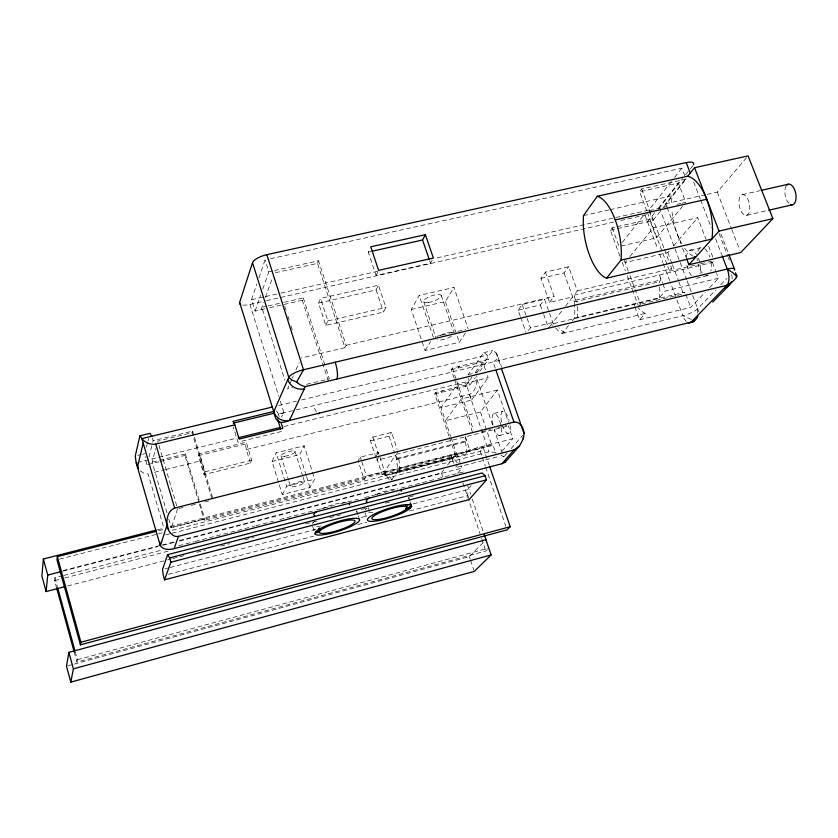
<?xml version="1.0" encoding="UTF-8"?>
<svg xmlns="http://www.w3.org/2000/svg" width="838" height="838" viewBox="0 0 838 838"><rect width="100%" height="100%" fill="white"/><g stroke="black" fill="none" stroke-linecap="round" stroke-linejoin="round"><path stroke-width="0.63" stroke-dasharray="4.19 3.14" d="M692.67 295.521L697.687 308.74L697.185 313.203M56.67 588.14L54.606 580.619L54.931 577.759L62.515 575.79M487.287 549.508L485.82 550.964L76.939 662.093L77.421 659.716L75.336 652.153M146.388 447.303L147.635 442.244M147.938 440.987L148.567 438.452M159.136 461.78L147.006 464.765L147.373 463.32M148.944 457.129L152.411 443.512M152.726 442.265L153.124 440.704L151.814 436.231M166.992 512.846L152.149 462.147L155.721 448.508M199.067 502.926L184.926 455.443L185.387 453.976L152.149 462.147M211.93 498.809L192.112 432.701L192.614 431.12L153.124 440.704M200.313 504.088L204.786 519.12L171.329 527.689L177.635 508.855L157.68 441.071L192.112 432.701M264.787 308.845L255.087 311.055L251.526 299.742L256.857 284.061M258.911 278.038L265.059 259.948L268.893 259.099M198.92 455.505L199.549 453.662L246.183 442.181L251.714 460.188L250.468 463.047L203.969 474.654L199.894 461.047L198.92 455.505L245.408 444.046L246.183 442.181M255.087 311.055L260.628 295.227M262.776 289.1L268.83 271.805L265.059 259.948M261.027 309.704L263.624 302.455M265.374 297.542L272.402 277.912M203.969 474.654L204.996 471.825L199.549 453.662M396.636 459.234L395.4 455.484L384.579 471.354L366.416 476.005L364.142 479.472L204.273 520.429L204.786 519.12M328.286 380.955L302.34 300.308L303.304 297.951L284.47 302.235M317.487 263.362L318.545 260.765L275.084 270.423L274.162 272.999L317.487 263.362L344.942 347.686L301.261 357.994M318.555 303.073L320.577 298.412L378.451 285.234L385.878 307.483L383.458 312.061L325.804 325.437L318.555 303.073L376.084 289.938L378.451 285.234M291.781 379.373L287.57 388.863L292.64 387.648M292.315 378.179L293.363 375.801M295.992 369.872L299.156 362.739M325.804 325.437L327.878 320.902L320.577 298.412M432.24 260.105L430.512 263.205L376.094 275.513L368.27 252.07L369.757 248.907M278.509 482.332L272.057 461.487L276.173 452.761L304.173 445.795L314.7 479.2L309.997 487.527L282.312 494.598L278.897 483.557M376.094 275.513L378.127 271.407M344.942 347.686L346.115 345.35L318.545 260.765M306.163 475.324L299.648 454.584L304.173 445.795M282.312 494.598L286.617 486.344L276.173 452.761M465.467 333L459.329 342.271L425.076 350.462L411.259 309.484L419.199 295.468L453.934 287.455L468.201 328.884M280.321 401.245L283.956 412.809L281.484 417.094M411.259 309.484L445.376 301.554L453.934 287.455M425.076 350.462L430.585 341.59M385.773 475.01L378.462 452.562L360.33 457.139L358.098 460.722L364.142 479.472M375.969 457.799L370.459 440.872L372.847 437.038L391.576 432.356L397.149 449.325M376.126 456.155L378.462 452.562M370.459 440.872L389.083 436.2L391.576 432.356M378.577 457.433L376.754 460.219L395.4 455.484M449.032 436.294L434.786 393.954L435.844 392.394L466.42 384.883L471.595 400.04L440.977 407.645L456.553 385.47L488.187 377.697L486.941 374.094M454.091 378.21L451.211 369.736L452.352 368.05L488.502 359.272L487.046 355.061A57.885 19.305 76 0 0 483.756 352.693L468.233 374.607A57.885 19.305 76 0 0 468.222 375.005M376.891 458.491L382.201 474.842L383.888 472.37L451.022 455.191A30.44 9.469 75.7 0 0 452.373 458.616L385.197 475.848A30.755 8.422 75.7 0 1 383.888 472.37M391.514 480.059L397.516 471.543A30.713 8.401 75.8 0 0 396.468 459.475L397.243 458.355A30.755 8.422 75.7 0 0 396.133 454.406L397.945 451.755M441.343 392.341L442.422 390.78M457.998 368.081L459.161 366.405M385.197 475.848L385.92 474.79L453.222 457.538A30.409 9.448 75.8 0 0 457.475 462.953M520.293 316.335L518.146 310.249L522.221 304.54L544.543 299.281L553.646 324.746M565.535 306.132L572.679 296.924L549.56 302.392L540.96 278.331L545.402 272.109L568.635 266.735L577.382 290.859L574.03 295.175A39.019 14.906 77.1 0 1 575.486 300.161L574.061 301.984A38.967 14.854 77.2 0 1 574.564 318.052L572.239 320.954M465.3 386.454L472.37 376.587M475.356 372.428L484.008 360.371M476.885 372.889A57.801 19.557 76 0 1 476.906 372.481L492.702 350.535A57.801 19.557 76 0 1 496.023 352.892L497.322 354.704L501.658 367.191M434.786 393.954L469.626 385.386L475.272 377.582M479.776 371.349L488.502 359.272M518.146 310.249L540.311 305.001L544.543 299.281M540.96 278.331L564.016 272.979L568.635 266.735M471.595 400.04L488.187 377.697M528.39 330.612L530.464 327.847L552.839 322.483L562.361 310.217M549.56 302.392L554.096 296.348L545.402 272.109M619.973 256.229L610.347 230.261L612.211 227.8L615.94 226.951M646.915 211.124L639.593 191.703L641.646 189L686.081 179.123L681.86 168.145L270.171 258.816M497.332 390.047L461.162 399.014L445.397 420.76L480.404 411.982L497.332 390.047L508.498 422.362M641.803 303.859L683.431 293.876L685.013 292.158L551.582 324.107L548.523 328.046L543.768 314.711M453.662 463.184L451.022 455.191M396.133 454.406L508.362 425.903L509.326 424.751M452.373 458.616L453.222 457.538M396.468 459.475L465.488 441.919L466.378 440.778A30.44 9.469 75.7 0 0 465.279 436.87M622.309 242.433L642.945 216.173M179.699 540.468L441.396 472.894L443.721 469.95M447.586 465.027L456.857 453.222L460.617 464.388M671.395 181.437L648.853 210.076L434.912 258.355M674.611 177.352L681.86 168.145M382.201 474.842L455.673 456.019L456.783 454.594L491.906 445.607L492.817 444.528L495.509 452.415M647.544 221.798L655.127 212.276M658.343 208.243L680.561 180.348M658.479 208.652A12.004 3.603 -21.5 0 0 659.38 207.709L682.499 178.714M685.683 174.713L689.674 169.716M690.47 168.721L692.858 165.715M666.629 206.138L665.697 203.707L686.165 178.159M555.657 327.857A38.967 14.854 77.2 0 0 562.183 333.493L569.149 324.809M610.347 230.261L652.823 220.593L659.663 212.077M663.696 207.038L686.081 179.123M458.417 463.707L455.191 467.73L497.06 456.93L495.897 453.547M397.516 471.543L466.274 453.924L469.668 449.692L512.772 438.672L508.362 425.903M626.719 260.587L625.106 262.577L667.844 252.615L669.499 250.677M629.925 256.617L653.221 227.852L697.677 217.691L705.921 239.144M457.747 473.166L461.874 468.107L461.036 465.624M172.314 530.224L480.289 451.253L483.264 447.628L489.162 464.933M612.211 227.8L619.135 246.477L656.51 237.877L682.53 206.295M707.188 194.364L717.255 192.101L746.417 157.848M673.647 245.827L697.677 217.691M413.291 503.848L467.751 489.591L471.113 485.673M502.025 451.158L512.772 438.672M633.905 304.414L633.957 304.362A38.517 16.477 77.3 0 0 634.649 305.954M507.032 453.264L503.722 457.056L504.445 457.82M511.18 448.519L522.765 435.236M574.061 301.984L659.286 281.767L660.899 279.923A38.517 16.477 77.3 0 0 659.443 275.011L662.491 282.93M638.566 306.415L640.536 304.163L628.741 272.36M667.718 266.306L669.531 271.114L671.709 268.642L669.436 262.619M634.785 306.781L639.604 319.812L645.344 313.402A38.475 16.425 77.4 0 1 638.326 307.975M574.564 318.052L659.38 297.72L665.487 290.912L718.501 278.247L716.637 273.387M574.03 295.175L712.447 262.451L714.154 260.587M639.604 319.812L690.774 307.41L705.093 292.357M709.566 287.654L718.501 278.247M296.243 409.908L682.876 315.727A12.182 2.985 -20.7 0 0 697.687 308.74L715.38 290.336M720.69 284.815L726.892 278.373M74.048 664.136L469.332 556.631L483.358 542.375M165.568 534.916L170.942 533.534M250.468 463.047L246.32 449.556L469.374 394.373C475.156 392.174 476.717 384.726 476.895 379.195A57.801 19.557 76 0 1 476.843 376.189M77.421 659.716L488.743 548.062M67.731 665.854L72.791 664.482M168.407 574.302L313.695 536.142M357.91 524.525L366.751 522.2M409.698 510.918L467.814 495.656A53.663 16.98 74.8 0 1 467.751 489.591M67.648 585.961L166.406 560.224M167.673 559.899L171.465 558.904M172.733 558.579L185.397 555.28M196.794 552.305L205.656 550M220.844 546.041L229.706 543.726M244.906 539.777L253.767 537.462M276.55 531.522L280.353 530.538M281.62 530.203L286.68 528.883M305.671 523.939L318.335 520.639M329.732 517.664L342.386 514.375M361.377 509.42L366.447 508.1M385.438 503.156L390.498 501.836M409.489 496.882L414.559 495.562M165.044 568.824L168.847 567.829M170.114 567.494L315.769 529.375M361.367 517.434L367.693 515.779M62.944 571.139L157.932 546.606M162.991 545.297L174.398 542.354M179.458 541.044L461.874 468.107M63.782 575.465L162.352 549.938M178.787 545.685L193.955 541.757M195.212 541.432L254.616 526.055M255.883 525.73L273.576 521.142M279.892 519.508L315.277 510.342M316.544 510.017L334.236 505.44M340.553 503.806L358.255 499.218M364.572 497.583L375.948 494.64M377.205 494.315L394.897 489.727M401.224 488.093L436.608 478.927M437.876 478.603L463.152 472.056M54.606 580.619L63.447 578.325M64.715 577.99L168.386 551.111M172.209 533.209L489.067 451.818L495.907 452.53M63.395 570.5L160.739 545.36M162.006 545.035L173.382 542.102M469.374 394.373L488.994 451.839M499.396 435.571L508.247 433.309M157.513 529.805L163.86 528.181M170.198 526.557L456.857 453.222M450.991 455.223L492.817 444.528M158.759 530.705L163.829 529.407M170.166 527.783L483.264 447.628M59.519 559.145L157.115 534.12M158.382 533.796L162.184 532.821M178.871 508.54L185.062 506.969M191.253 505.398L197.443 503.827M204.87 501.941L209.825 500.684M481.798 431.727L490.565 429.506M498.065 427.61L506.822 425.39M286.617 486.344L314.7 479.2M397.243 458.355L466.378 440.778M494.064 413.417L502.926 411.196M272.057 461.487L299.648 454.584M204.996 471.825L251.714 460.188M281.411 431.486L237.929 442.181L233.268 426.919M160.362 461.487L184.926 455.443M154.412 472.297L164.52 469.793M165.777 469.49L199.894 461.047M137.652 455.39L141.245 454.51M142.439 454.217L144.838 453.63M468.233 374.607L476.906 372.481M137.401 462.503L237.06 438.054M283.977 426.532L468.243 381.321A57.885 19.305 76 0 1 468.18 378.315M451.211 369.736L482.793 362.058L486.532 372.889M276.488 410.798L278.467 414.234L295.091 410.107M562.183 333.493L645.344 313.402M483.756 352.693L492.702 350.535M278.74 405.498L296.505 401.193M301.586 399.967L487.046 355.061M306.561 384.307L329.355 378.839L325.343 366.395M440.809 335.389L433.33 337.159L419.199 295.468M442.045 335.085L449.524 333.315M450.771 333.021L465.708 329.47M707.492 275.629L696.671 278.206A14.393 6.557 77.6 0 0 697.855 277.577M346.115 345.35L554.096 296.348M577.382 290.859L671.709 268.642M669.531 271.114L699.28 264.096M700.526 263.802L712.918 260.88M575.486 300.161L660.899 279.923M690.03 250.195L700.872 247.671M327.878 320.902L385.878 307.483M746.281 215.387A10.559 5.143 78.6 0 0 747.842 199.245A10.559 5.143 78.6 0 0 738.99 200.387A10.559 5.143 78.6 0 0 746.281 215.387L767.43 210.516M742.405 194.636L759.867 190.676M266.893 306.226L261.865 307.368L284.847 380.222M268.139 305.943L283.213 302.518M617.187 226.669L649.513 219.326L656.51 237.877M269.794 307.703L302.34 300.308M665.697 203.707L705.931 194.646M251.526 299.742L264.263 296.861M265.541 296.579L279.546 293.415M280.814 293.132L377.603 271.292M649.419 210.558L661.957 207.719M663.214 207.436L669.489 206.022M677.01 204.325L680.77 203.477M682.027 203.194L685.788 202.346L678.403 183.072L639.593 191.703M242.831 305.074A12.497 4.148 -17.3 0 0 249.934 304.424L265.227 300.968M266.505 300.674L614.38 221.955M620.749 220.52L644.956 215.041A12.004 3.603 -21.5 0 0 649.083 213.816M583.52 215.596L608.828 209.929M610.085 209.647L672.086 195.736A41.586 19.075 78.4 0 0 671.626 205.258M268.83 271.805L272.58 270.978M368.27 252.07L370.794 251.505M691.392 319.435L682.876 315.727L670.086 281.757M500.799 454.835L503.565 456.899L494.273 429.842M140.396 470.904L144.325 473.564L148.085 473.858L164.059 528.61M717.255 192.101L731.344 228.355M731.804 229.57L739.797 250.112M720.9 233.959L728.463 253.485M719.035 233.446L727.918 256.418M728.379 257.633L729.322 260.052M693.686 181.951L700.212 198.878M700.683 200.093L711.41 227.905M715.61 238.788L721.665 254.511M708.665 246.288L713.243 258.209M712.447 262.451L716.176 272.172M667.09 207.353L680.844 243.523M682.635 248.237L686.217 257.664M659.38 207.709L679.723 261.372M680.184 262.587L686.657 279.662M687.129 280.887L692.209 294.306M685.893 294.505L690.774 307.41M667.844 252.615L671.971 263.541M672.432 264.756L678.392 280.521M678.843 281.736L683.431 293.876M641.646 189L663.989 248.184M664.44 249.389L668.986 261.414M649.303 211.249L652.823 220.593M647.365 212.318L667.268 265.101M644.956 215.041L657.746 249.001M659.579 253.862L662.774 262.346M663.225 263.561L669.625 280.541M662.921 284.072L665.487 290.912M624.258 260.272L628.291 271.135M622.236 262.346L625.41 270.915M627.222 275.817L638.116 305.189M564.016 272.979L574.365 301.596M540.311 305.001L543.338 313.496M522.221 304.54L530.464 327.847M520.723 317.55L525.876 332.162M496.023 352.892L500.747 366.489M495.227 368.133L493.1 361.995L496.903 359.251L497.374 354.841M476.895 379.195L492.576 424.897M445.376 301.554L459.329 342.271M429.674 260.754L430.512 263.205M441.207 295.395L453.683 331.848M480.404 411.982L491.906 445.607M468.243 381.321L469.626 385.386M452.352 368.05L456.48 380.18M456.888 381.395L473.428 429.988M480.289 451.253L481.955 456.165M482.374 457.391L485.296 465.991M485.715 467.216L505.785 526.191M454.5 379.415L472.632 432.743M423.693 301.69L436.064 338.133M465.31 436.828L469.668 449.692M467.688 485.548L470.579 494.127M472.234 499.029L483.379 532.13M435.844 392.394L450.687 436.472M451.085 437.677L456.783 454.594M449.44 437.52L455.673 456.019M467.814 495.656L468.484 497.636M462.911 482.814L479.996 533.617M481.661 538.572L485.82 550.964M441.396 472.894L442.998 477.702M469.332 556.631L470.16 559.093M470.568 560.329L473.847 570.175M376.084 289.938L383.458 312.061M389.083 436.2L394.614 453.075M408.797 497.206L410.012 500.915M410.421 502.151L411.636 505.859M372.847 437.038L378.388 454.07M360.33 457.139L361.471 460.68M361.848 461.853L366.416 476.005M303.304 297.951L324.945 365.159M368.322 507.629L369.506 511.337M365.096 512.751L367.473 520.178M356.674 510.792L357.868 514.532M358.266 515.779L359.46 519.518M284.763 306.258L286.334 311.181M287.905 316.115L289.477 321.038M291.048 325.972L292.619 330.895M306.551 476.55L309.997 487.527M249.934 304.424L278.761 396.28M294.997 451.41L302.665 475.858M303.052 477.073L304.582 481.965A7.374 1.697 -17.4 0 1 294.117 486.637A7.374 1.697 -17.4 0 1 293.876 483.641A7.374 1.697 -17.4 0 1 304.582 481.965M278.467 414.234L279.201 416.58M312.637 526.453L314.973 533.942M280.992 455.788L288.576 480.122M288.953 481.337L290.472 486.208M192.614 431.12L194.112 436.116M194.489 437.373L212.862 498.641M185.387 453.976L199.936 502.831M199.434 504.183L204.273 520.429M168.794 519.026L171.329 527.689M147.006 464.765L145.749 460.46A60.786 9.239 75.9 0 1 145.194 456.542M54.931 577.759L57.351 586.579M74.194 652.058L76.939 662.093M246.32 449.556L245.408 444.046M321.436 508.949A18.666 3.96 -17.6 0 1 346.419 502.486M314.051 530.381A23.391 4.766 -17.6 0 1 314.805 529.166M399.485 492.849A18.52 3.897 -17.9 0 1 398.584 493.467M375.812 494.577A18.52 3.897 -17.9 0 1 397.757 488.9M356.747 511.253A23.37 4.839 -17.6 0 1 356.339 512.29M320.944 526.055A23.37 4.839 -17.6 0 1 314.983 526.306M312.417 523.75A23.37 4.839 -17.6 0 1 314.313 521.833M408.818 497.678A23.181 4.766 -17.9 0 1 408.295 498.746M372.858 512.479A23.181 4.766 -17.9 0 1 367.159 512.678M365.054 510.017A23.181 4.766 -17.9 0 1 367.096 508.069M465.488 441.919A30.409 9.448 75.8 0 1 466.274 453.924M392.163 479.755A30.702 8.432 75.8 0 1 388.193 474.203M398.794 458.889A30.702 8.432 75.8 0 1 399.831 470.946M389.293 479.713A30.713 8.401 75.8 0 1 385.92 474.79M510.153 425.756A11.386 3.855 75.8 0 1 504.989 430.795A11.386 3.855 75.8 0 1 501.501 412.61A11.386 3.855 75.8 0 1 509.169 420.624M492.964 425.023A11.397 3.813 75.8 0 1 495.729 414.045A11.397 3.813 75.8 0 1 501.323 431.895A11.397 3.813 75.8 0 1 494.305 429.307M788.914 203.33A10.475 5.363 78.9 0 1 786.023 186.193M692.974 256.156A41.586 19.075 78.4 0 1 684.08 247.419M681.849 243.879A41.586 19.075 78.4 0 1 671.887 210.328M283.956 412.809A12.696 3.436 -17.4 0 1 276.812 413.752M316.439 411.961A12.643 3.069 76.3 0 1 313.663 405.582M686.364 321.541A11.942 5.342 76.8 0 1 682.876 315.727M697.687 308.74A11.983 10.475 39.8 0 1 698.4 311.809M731.658 274.801A12.57 10.873 39.5 0 1 732.077 279.243M451.315 336.321A9.365 2.619 -19 0 1 436.902 339.757M440.662 335.284A9.365 2.619 -19 0 1 452.405 332.298M552.242 325.71A39.019 14.906 77.1 0 1 551.582 324.107M564.99 332.822A38.957 14.906 77.2 0 1 558.904 327.763M576.932 301.303A38.957 14.906 77.2 0 1 577.068 302.371M577.466 306.614A38.957 14.906 77.2 0 1 577.424 317.372M659.286 281.767A38.475 16.425 77.4 0 1 659.401 282.825M659.716 287.036A38.475 16.425 77.4 0 1 659.38 297.72M708.1 275.388A14.372 6.631 77.6 0 1 705.617 275.587M702.244 273.073A14.372 6.631 77.6 0 1 698.222 264.902M697.363 260.911A14.372 6.631 77.6 0 1 697.111 258.418M697.855 251.337A14.372 6.631 77.6 0 1 702.118 247.535M704.737 248.718A14.372 6.631 77.6 0 1 709.807 256.983M711.106 262.399A14.372 6.631 77.6 0 1 710.875 271.02M691.465 275.639A14.393 6.557 77.6 0 1 686.605 263.446M686.385 257.214A14.393 6.557 77.6 0 1 696.629 254.563M698.421 258.209A14.393 6.557 77.6 0 1 700.013 273.597M284.658 456.322A7.343 1.812 -17.3 0 0 295.049 451.577A7.343 1.812 -17.3 0 0 284.354 453.128A7.343 1.812 -17.3 0 0 284.658 456.322M428.323 302.434A9.312 2.807 -19.1 0 0 441.291 295.667A9.312 2.807 -19.1 0 0 427.726 297.5A9.312 2.807 -19.1 0 0 428.323 302.434"/><path stroke-width="1.26" d="M156.245 530.129L43.356 559.009L41.9 576.052L46.132 591.565L65.123 586.621M46.132 591.565L47.745 575.067L43.356 559.009M156.224 531.355L57.351 556.662L56.984 559.794L80.406 644.831L507.032 529.878L510.216 526.714L489.581 466.169M159.733 541.903L160.236 545.548L136.206 462.796A60.87 8.925 75.9 0 1 135.264 455.977L139.915 435.781L149.803 433.393A60.786 9.239 75.9 0 1 151.814 436.231M485.988 539.703L68.884 652.352L66.474 666.2L70.811 682.111L474.256 571.401L491.12 554.955L484.207 534.581M70.811 682.111L73.388 668.839L68.884 652.352M80.406 644.831L80.919 642.233L57.351 556.662M736.173 277.703L736.906 275.503L735.408 272.8M137.463 467.122L143.183 443.124M694.293 320.755L694.775 319.697M274.288 413.218A12.696 3.436 -17.4 0 1 273.754 411.688L239.626 302.424L252.521 262.703A13.167 4.609 -17.6 0 1 266.851 254.668L686.217 162.593A12.685 3.96 -22.1 0 1 693.476 164.751M167.642 554.651L162.509 569.484A56.209 8.16 75.4 0 0 163.358 575.633L164.562 579.812L469.144 499.605L486.48 479.86L485.087 475.764A53.611 16.949 74.8 0 0 482.018 472.978L167.642 554.651A56.146 8.139 75.4 0 1 169.601 557.909L170.858 562.235L164.562 579.812M523.174 438.766A23.998 20.112 -4.2 0 0 524.001 433.801C524.138 428.49 520.031 421.137 513.935 422.122L174.66 508.069C168.187 510.405 166.343 518.858 167.066 525.007L160.341 545.727C163.284 550.157 169.486 549.812 174.084 548.691L178.463 536.351L514.155 449.891L519.56 445.889L523.3 438.798A9.888 9.05 39.2 0 0 523.226 437.174M279.683 422.163C275.765 420.645 274.393 415.554 273.754 411.688L288.775 377.351A13.387 3.823 -17.6 0 1 303.524 369.757L727.269 269.029A12.884 3.279 -21.2 0 1 734.549 270.066M273.754 411.688A12.696 11.868 24.6 0 0 289.466 420.446L305.346 386.601L726.923 285.308A12.57 5.897 77.3 0 0 727.269 269.029L722.136 255.726M429.255 259.539L422.562 239.993L425.379 234.692L370.742 246.801L378.629 270.381L433.382 258.031L425.379 234.692M297.584 382.777L296.673 381.971L303.524 369.757L266.851 254.668M686.668 258.848L688.909 264.745L740.729 252.531L772.877 218.624L748.083 155.889L694.545 167.705L687.736 176.21L597.285 196.26L583.52 215.596A42.162 17.284 78.1 0 0 606.523 278.195L695.582 257.297A41.586 19.075 78.4 0 1 694.283 256.805M606.523 278.195L620.968 260.178L711.923 239.04A41.586 19.075 78.4 0 0 687.736 176.21M174.084 548.691L501.878 463.739L514.029 449.922M505.796 460.544L504.989 462.367L519.235 446.277M688.909 264.745L719.046 231.079L772.877 218.624M289.466 420.446L691.151 322.148L726.923 285.308M712.729 302.099L729.196 285.234M504.989 462.367L501.878 463.739M73.388 668.839L491.12 554.955M80.919 642.233L510.216 526.714M320.106 530.716L315.654 531.879A23.401 4.724 -17.6 0 1 352.044 518.481A23.401 4.724 -17.6 0 1 345.633 528.705A23.401 4.724 -17.6 0 1 314.899 533.094L319.341 531.921A18.719 3.781 -17.6 0 0 344.051 528.286A18.719 3.781 -17.6 0 0 349.226 520.126A18.719 3.781 -17.6 0 0 320.106 530.716L319.257 528.003M409.95 506.236L410.526 508.006L406.2 509.148A18.572 3.729 -17.9 0 1 377.016 519.612A18.572 3.729 -17.9 0 1 383.563 511.149A18.572 3.729 -17.9 0 1 407.163 507.891L411.5 506.76L410.63 504.088L406.294 505.23A18.562 3.75 -17.9 0 1 406.001 505.743M169.601 557.909L485.087 475.764M170.858 562.235L486.48 479.86M47.745 575.067L61.677 571.464M178.463 536.351C173.958 537.504 170.072 533.544 168.438 529.721A10.412 9.993 15.1 0 1 166.647 526.274M238.327 437.74L280.175 427.474M274.005 411.406L232.954 421.367L234.829 424.856L239.176 439.06L282.877 428.323L281.044 422.457M233.425 423.096L274.351 413.144M139.915 435.781A60.87 8.925 75.9 0 1 141.873 438.63C145.058 442.632 150.662 445.03 155.763 444.098L234.829 424.856M272.392 407.027L141.873 438.63L167.013 524.672M155.763 444.098L174.66 508.069M768.676 210.233L792.319 204.797M761.114 190.394L788.548 184.182M615.218 219.923L706.738 199.245M372.062 251.232L422.562 239.993M296.673 381.971L292.012 380.106L288.775 377.351L252.521 262.703M727.269 269.029L732.883 272.759L736.874 276.634M138.658 468.798L136.206 462.796M728.934 254.71L734.612 269.354M694.545 167.705L719.046 231.079M686.217 162.593L690.418 173.476M501.606 368.961L520.503 423.368M520.932 424.604L524.012 433.456M496.075 370.585L513.935 422.122M406.294 505.23L407.163 507.891M405.822 507.975L406.2 509.148M318.775 530.119L319.341 531.921M277.525 419.063L280.636 428.993M57.696 587.847L74.991 650.896M56.67 588.14L74.194 652.058M349.205 503.198A18.666 3.96 -17.6 0 1 349.205 504.748M314.69 515.632A18.666 3.96 -17.6 0 1 316.45 511.683M318.838 528.495A18.708 3.813 -17.6 0 1 318.964 528.338M401.014 489.392A18.52 3.897 -17.9 0 1 401.182 491.267M367.536 502.266A18.52 3.897 -17.9 0 1 370.176 497.374M410.526 508.006A23.213 4.661 -17.9 0 1 373.978 521.246A23.213 4.661 -17.9 0 1 382.285 510.583A23.213 4.661 -17.9 0 1 411.5 506.76M410.63 504.088A23.202 4.693 -17.9 0 1 410.411 504.466M168.648 529.532A25.119 16.875 -59.7 0 1 167.38 524.818M786.725 185.208A10.475 5.363 78.9 0 1 795.702 193.337A10.475 5.363 78.9 0 1 790.643 204.535M597.285 196.26A42.162 17.284 78.1 0 1 620.968 260.178M289.435 420.351A22.668 18.614 -83.2 0 1 279.672 422.237M305.315 386.496A23.967 11.638 62.6 0 1 297.584 382.84M304.299 388.822A13.356 12.392 24.9 0 1 287.78 379.614M335.2 362.226A13.345 3.425 76.6 0 1 336.855 379.027M240.726 304.55A12.497 4.148 -17.3 0 1 239.626 302.424M319.393 413.113A12.643 3.069 76.3 0 1 318.042 413.668M694.325 320.807A21.327 6.536 64.5 0 1 691.12 322.064A11.942 5.342 76.8 0 1 688.166 322.777M697.886 316.125A11.983 10.475 39.8 0 1 691.151 322.148M736.173 277.828A22.794 20.94 -60.6 0 1 726.892 285.213M731.584 281.474A12.57 10.873 39.5 0 1 724.587 287.717"/></g></svg>
